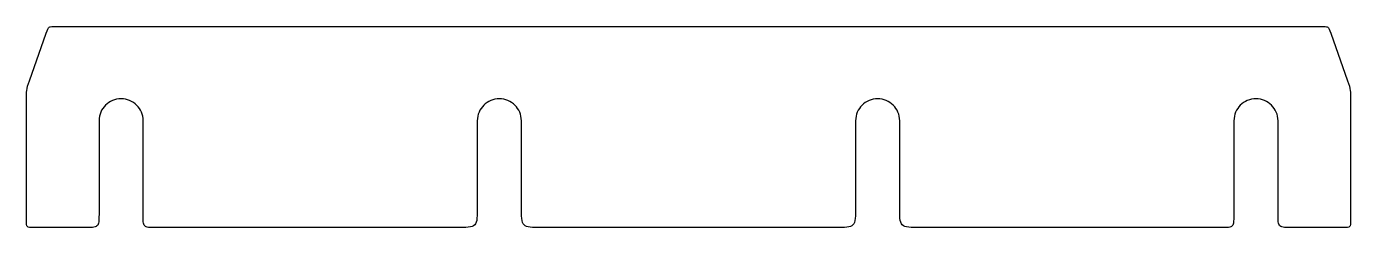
# Model space of a CAD drawing. Extents: x -105 to 105, y -16 to 16.
import ezdxf

# ---------------------------------------------------------------- set-up
doc = ezdxf.new("R2010")
doc.units = 0
doc.layers.add('layer_1', color=250, linetype='CONTINUOUS')

msp = doc.modelspace()

# ---------------------------------------------------------------- linework, layer by layer
at = {"layer": 'layer_1'}
msp.add_lwpolyline([(-100.21, 16.35), (100.23, 16.35), (100.66, 16.35), (100.98, 16.33), (101.22, 16.29), (101.32, 16.26), (101.4, 16.22), (101.47, 16.16), (101.53, 16.1), (101.64, 15.91), (101.75, 15.65), (101.88, 15.3), (104.53, 7.71), (104.82, 6.83), (104.9, 6.49), (104.96, 6.18), (104.99, 5.87), (105, 5.52), (105.01, 4.6), (105.01, -14.51), (105, -14.88), (104.99, -15.16), (104.95, -15.36), (104.91, -15.44), (104.87, -15.5), (104.81, -15.55), (104.74, -15.59), (104.55, -15.64), (104.28, -15.65), (103.93, -15.65), (95.95, -15.65), (95.15, -15.65), (94.55, -15.62), (94.31, -15.59), (94.11, -15.54), (93.95, -15.47), (93.82, -15.38), (93.72, -15.26), (93.64, -15.11), (93.59, -14.93), (93.55, -14.71), (93.51, -14.14), (93.51, -13.38), (93.51, 1.35), (93.49, 1.71), (93.44, 2.06), (93.35, 2.39), (93.23, 2.71), (93.08, 3.02), (92.91, 3.31), (92.71, 3.58), (92.48, 3.83), (92.23, 4.05), (91.96, 4.25), (91.68, 4.43), (91.37, 4.58), (91.05, 4.69), (90.71, 4.78), (90.37, 4.83), (90.01, 4.85), (89.65, 4.83), (89.3, 4.78), (88.97, 4.69), (88.64, 4.58), (88.34, 4.43), (88.05, 4.25), (87.78, 4.05), (87.53, 3.83), (87.31, 3.58), (87.11, 3.31), (86.93, 3.02), (86.78, 2.71), (86.66, 2.39), (86.58, 2.06), (86.53, 1.71), (86.51, 1.35), (86.51, 1.34), (86.51, -13.47), (86.5, -14.19), (86.47, -14.73), (86.44, -14.94), (86.4, -15.11), (86.33, -15.26), (86.25, -15.37), (86.14, -15.46), (86.01, -15.53), (85.85, -15.58), (85.65, -15.61), (85.16, -15.64), (84.49, -15.65), (36.96, -15.65), (35.8, -15.64), (35.34, -15.63), (34.94, -15.6), (34.6, -15.55), (34.32, -15.47), (34.1, -15.36), (33.92, -15.21), (33.78, -15.03), (33.67, -14.79), (33.6, -14.5), (33.55, -14.16), (33.53, -13.75), (33.51, -13.27), (33.51, -12.09), (33.51, 1.35), (33.51, 1.35), (33.49, 1.71), (33.44, 2.06), (33.35, 2.39), (33.23, 2.71), (33.08, 3.02), (32.91, 3.31), (32.71, 3.58), (32.48, 3.83), (32.23, 4.05), (31.96, 4.25), (31.68, 4.43), (31.37, 4.58), (31.05, 4.69), (30.71, 4.78), (30.37, 4.83), (30.01, 4.85), (29.65, 4.83), (29.3, 4.78), (28.97, 4.69), (28.64, 4.58), (28.34, 4.43), (28.05, 4.25), (27.78, 4.05), (27.53, 3.83), (27.31, 3.58), (27.11, 3.31), (26.93, 3.02), (26.78, 2.71), (26.66, 2.39), (26.58, 2.06), (26.53, 1.71), (26.51, 1.35), (26.51, 1.34), (26.51, -12.15), (26.5, -13.32), (26.48, -13.79), (26.45, -14.19), (26.4, -14.53), (26.33, -14.82), (26.22, -15.05), (26.09, -15.23), (25.92, -15.37), (25.71, -15.48), (25.45, -15.55), (25.14, -15.6), (24.77, -15.63), (24.35, -15.64), (23.31, -15.65), (-23.29, -15.65), (-24.34, -15.64), (-24.76, -15.63), (-25.12, -15.6), (-25.43, -15.55), (-25.69, -15.48), (-25.9, -15.37), (-26.07, -15.23), (-26.21, -15.05), (-26.31, -14.82), (-26.38, -14.53), (-26.44, -14.19), (-26.47, -13.79), (-26.48, -13.32), (-26.49, -12.15), (-26.49, 1.34), (-26.49, 1.35), (-26.51, 1.71), (-26.56, 2.06), (-26.65, 2.39), (-26.77, 2.71), (-26.91, 3.02), (-27.09, 3.31), (-27.29, 3.58), (-27.52, 3.83), (-27.77, 4.05), (-28.04, 4.25), (-28.32, 4.43), (-28.63, 4.58), (-28.95, 4.69), (-29.29, 4.78), (-29.63, 4.83), (-29.99, 4.85), (-30.35, 4.83), (-30.7, 4.78), (-31.03, 4.69), (-31.35, 4.58), (-31.66, 4.43), (-31.95, 4.25), (-32.22, 4.05), (-32.47, 3.83), (-32.69, 3.58), (-32.89, 3.31), (-33.07, 3.02), (-33.22, 2.71), (-33.33, 2.39), (-33.42, 2.06), (-33.47, 1.71), (-33.49, 1.35), (-33.49, 1.35), (-33.49, -12.09), (-33.5, -13.27), (-33.51, -13.75), (-33.54, -14.16), (-33.59, -14.5), (-33.66, -14.79), (-33.76, -15.03), (-33.9, -15.21), (-34.08, -15.36), (-34.31, -15.47), (-34.59, -15.55), (-34.92, -15.6), (-35.32, -15.63), (-35.79, -15.64), (-36.95, -15.65), (-84.48, -15.65), (-85.14, -15.64), (-85.64, -15.61), (-85.83, -15.58), (-86, -15.53), (-86.13, -15.46), (-86.24, -15.37), (-86.32, -15.26), (-86.38, -15.11), (-86.43, -14.94), (-86.46, -14.73), (-86.49, -14.19), (-86.49, -13.47), (-86.49, 1.34), (-86.49, 1.35), (-86.51, 1.71), (-86.56, 2.06), (-86.65, 2.39), (-86.77, 2.71), (-86.91, 3.02), (-87.09, 3.31), (-87.29, 3.58), (-87.52, 3.83), (-87.77, 4.05), (-88.04, 4.25), (-88.32, 4.43), (-88.63, 4.58), (-88.95, 4.69), (-89.29, 4.78), (-89.63, 4.83), (-89.99, 4.85), (-90.35, 4.83), (-90.7, 4.78), (-91.03, 4.69), (-91.35, 4.58), (-91.66, 4.43), (-91.95, 4.25), (-92.22, 4.05), (-92.47, 3.83), (-92.69, 3.58), (-92.89, 3.31), (-93.07, 3.02), (-93.22, 2.71), (-93.33, 2.39), (-93.42, 2.06), (-93.47, 1.71), (-93.49, 1.35), (-93.49, -13.38), (-93.5, -14.14), (-93.53, -14.71), (-93.57, -14.93), (-93.63, -15.11), (-93.7, -15.26), (-93.81, -15.38), (-93.94, -15.47), (-94.1, -15.54), (-94.3, -15.59), (-94.53, -15.62), (-95.14, -15.65), (-95.94, -15.65), (-103.92, -15.65), (-104.27, -15.65), (-104.53, -15.64), (-104.72, -15.59), (-104.8, -15.55), (-104.85, -15.5), (-104.9, -15.44), (-104.93, -15.36), (-104.97, -15.16), (-104.99, -14.88), (-104.99, -14.51), (-104.99, 4.6), (-104.99, 5.52), (-104.98, 5.87), (-104.94, 6.18), (-104.89, 6.49), (-104.81, 6.83), (-104.52, 7.71), (-101.86, 15.3), (-101.73, 15.65), (-101.62, 15.91), (-101.51, 16.1), (-101.45, 16.16), (-101.38, 16.22), (-101.3, 16.26), (-101.21, 16.29), (-100.97, 16.33), (-100.64, 16.35), (-100.21, 16.35)], close=True, dxfattribs=at)

doc.saveas('drawing.dxf')
